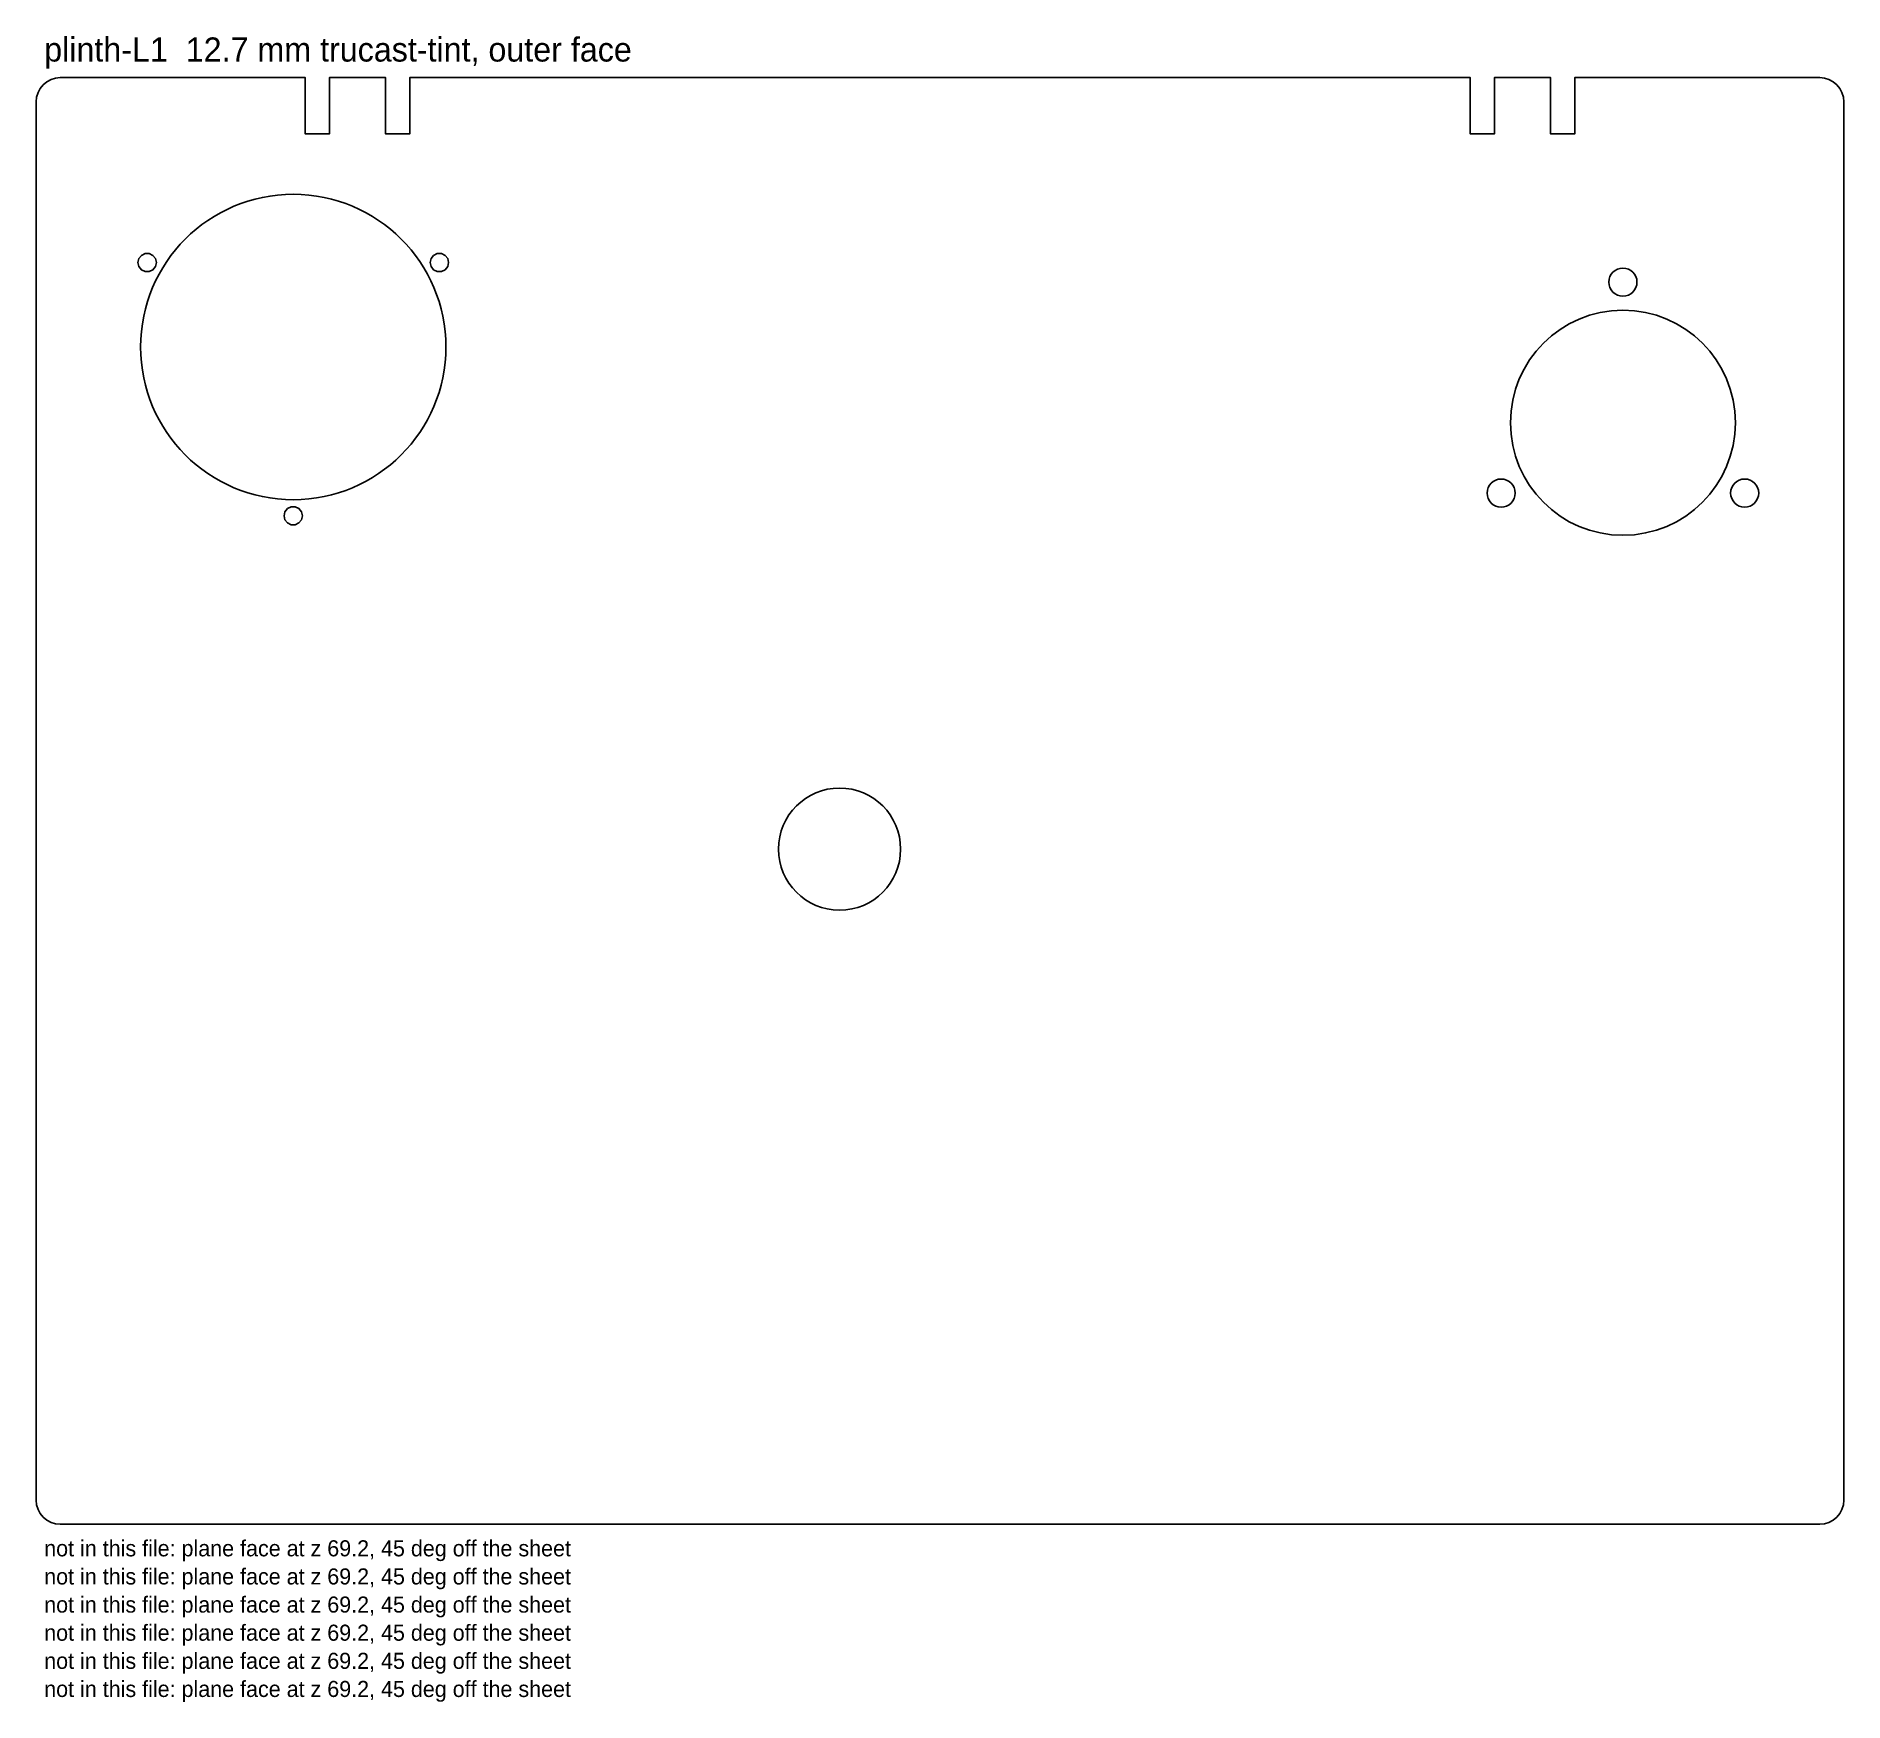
# Model space of a CAD drawing. Header units: millimetres. Extents: x 0 to 450, y -44 to 370.
import ezdxf

# ---------------------------------------------------------------- set-up
doc = ezdxf.new("R2010")
doc.units = ezdxf.units.MM
for name, color, linetype in [('CUT_INSIDE', 5, 'Continuous'), ('CUT_OUTSIDE', 1, 'Continuous'), ('NOTES', 7, 'Continuous'), ('POCKET_1.3MM', 3, 'Continuous')]:
    doc.layers.add(name, color=color, linetype=linetype)

msp = doc.modelspace()

# ---------------------------------------------------------------- linework, layer by layer
at = {"layer": 'CUT_INSIDE'}
for centre, radius in [((64, 292.97), 38), ((395, 309.11), 3.5), ((395, 274.11), 28), ((364.69, 256.61), 3.5), ((425.31, 256.61), 3.5), ((200, 168), 15.2)]:
    msp.add_circle(centre, radius, dxfattribs=at)
at = {"layer": 'CUT_OUTSIDE'}
msp.add_lwpolyline([(448.99, 2.67), (449.54, 3.7), (449.88, 4.83), (450, 6), (450, 354), (449.88, 355.17), (449.54, 356.3), (448.99, 357.33), (448.24, 358.24), (447.33, 358.99), (446.3, 359.54), (445.17, 359.88), (444, 360), (383, 360), (383, 346), (377, 346), (377, 360), (363, 360), (363, 346), (357, 346), (357, 360), (93, 360), (93, 346), (87, 346), (87, 360), (73, 360), (73, 346), (67, 346), (67, 360), (6, 360), (4.83, 359.88), (3.7, 359.54), (2.67, 358.99), (1.76, 358.24), (1.01, 357.33), (0.46, 356.3), (0.12, 355.17), (0, 354), (0, 6), (0.12, 4.83), (0.46, 3.7), (1.01, 2.67), (1.76, 1.76), (2.67, 1.01), (3.7, 0.46), (4.83, 0.12), (6, 0), (444, 0), (445.17, 0.12), (446.3, 0.46), (447.33, 1.01), (448.24, 1.76), (448.99, 2.67)], close=True, dxfattribs=at)
at = {"layer": 'POCKET_1.3MM'}
for points in [[(29.93, 313.97), (29.7, 314.97), (29.06, 315.77), (28.14, 316.21), (27.12, 316.21), (26.19, 315.77), (25.55, 314.97), (25.33, 313.97), (25.55, 312.97), (26.19, 312.17), (27.12, 311.73), (28.14, 311.73), (29.06, 312.17), (29.7, 312.97), (29.93, 313.97)], [(102.67, 313.97), (102.45, 314.97), (101.81, 315.77), (100.88, 316.21), (99.86, 316.21), (98.94, 315.77), (98.3, 314.97), (98.07, 313.97), (98.3, 312.97), (98.94, 312.17), (99.86, 311.73), (100.88, 311.73), (101.81, 312.17), (102.45, 312.97), (102.67, 313.97)], [(66.3, 250.97), (66.07, 251.97), (65.43, 252.77), (64.51, 253.21), (63.49, 253.21), (62.57, 252.77), (61.93, 251.97), (61.7, 250.97), (61.93, 249.97), (62.57, 249.17), (63.49, 248.73), (64.51, 248.73), (65.43, 249.17), (66.07, 249.97), (66.3, 250.97)]]:
    msp.add_lwpolyline(points, close=True, dxfattribs=at)

# ---------------------------------------------------------------- texts
at = {"layer": 'NOTES'}
for s, height, p in [('plinth-L1  12.7 mm trucast-tint, outer face', 6, (2, 364)), ('not in this file: plane face at z 69.2, 45 deg off the sheet', 4, (2, -8)), ('not in this file: plane face at z 69.2, 45 deg off the sheet', 4, (2, -15)), ('not in this file: plane face at z 69.2, 45 deg off the sheet', 4, (2, -22)), ('not in this file: plane face at z 69.2, 45 deg off the sheet', 4, (2, -29)), ('not in this file: plane face at z 69.2, 45 deg off the sheet', 4, (2, -36)), ('not in this file: plane face at z 69.2, 45 deg off the sheet', 4, (2, -43))]:
    msp.add_text(s, height=height, dxfattribs=at).set_placement(p)

doc.saveas('drawing.dxf')
